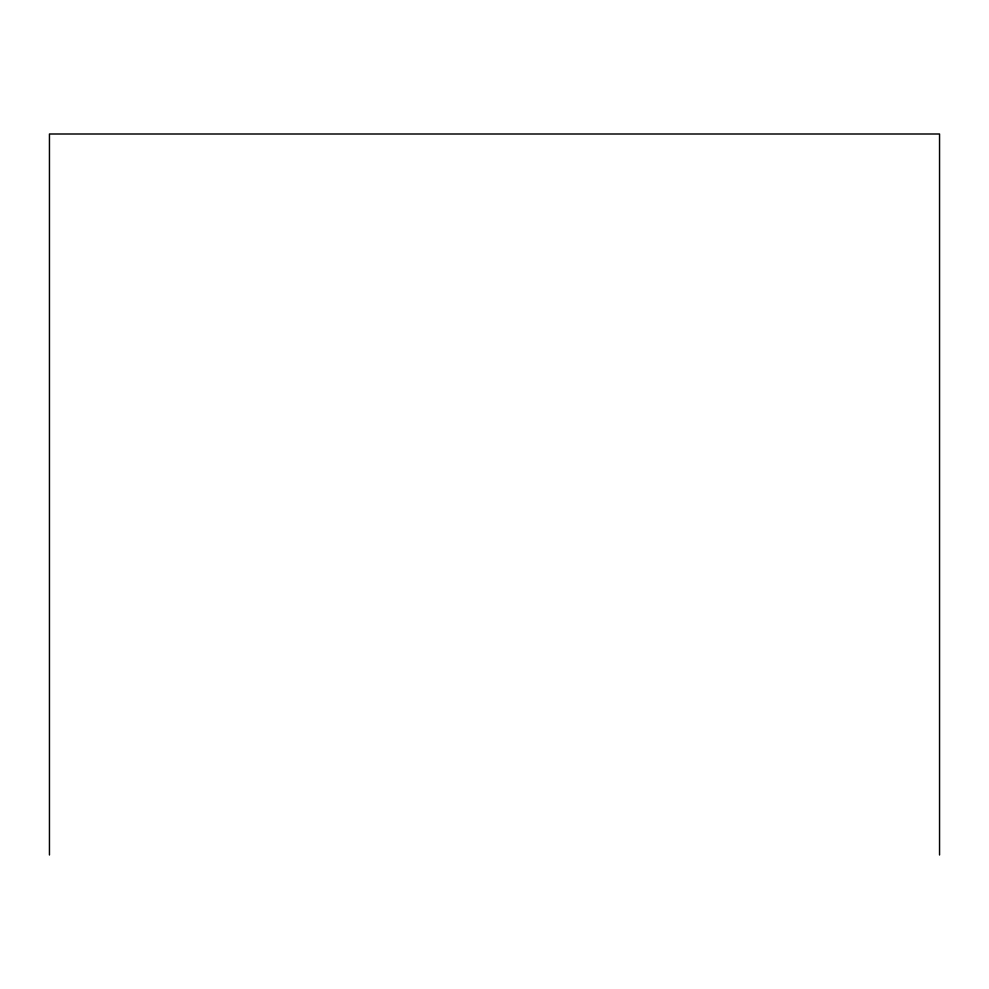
<?xml version="1.0" encoding="UTF-8"?>
<svg xmlns="http://www.w3.org/2000/svg" width="989" height="989" viewBox="0 0 989 989"><rect width="100%" height="100%" fill="white"/><g stroke="black" fill="none" stroke-linecap="round" stroke-linejoin="round"><path stroke-width="1.48" d="M939.55 855.003L939.55 133.997L49.45 133.997L49.45 855.003"/></g></svg>
